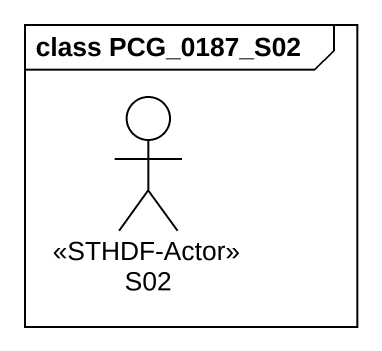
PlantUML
@startuml
mainframe class PCG_0187_S02
actor S02 <<STHDF-Actor>>
@enduml
